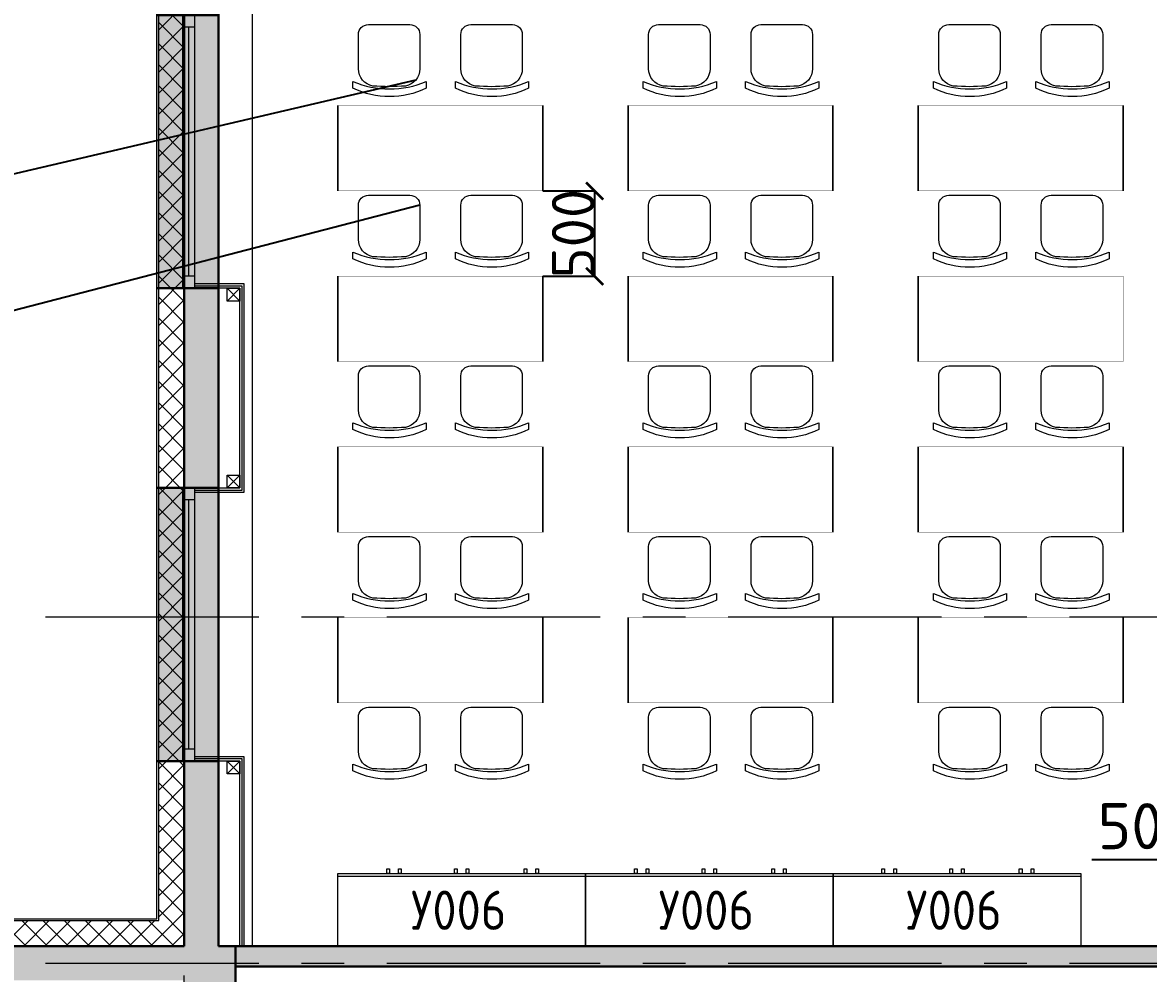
# Model space of a CAD drawing. Header units: millimetres. Extents: x -8417289 to 9420486, y 0 to 166066.
# Drawn here: x 63375 to 69971, y 64656 to 70228 of the extents above; entities that cross this region are included whole.
import ezdxf
from ezdxf import colors
from ezdxf.entities.mleader import LeaderData, LeaderLine
from ezdxf.math import Vec2, Vec3

# ---------------------------------------------------------------- set-up
doc = ezdxf.new("R2010")
doc.units = ezdxf.units.MM
doc.header["$MEASUREMENT"] = 0
doc.header["$PDMODE"] = 3
doc.header["$PDSIZE"] = -4
doc.linetypes.add('CENTER', pattern=[2, 1.25, -0.25, 0.25, -0.25])
doc.layers.get('0').update_dxf_attribs({"color": 250, "lineweight": 9})
doc.layers.get('Defpoints').update_dxf_attribs({"color": 6})
for name, color, linetype, lineweight in [('_0', 250, 'Continuous', 9), ('АР_Навесной фасад', 147, 'Continuous', 5), ('АР_Окна БЛОК', 250, 'Continuous', 13), ('АР_Оси', 195, 'Continuous', 9), ('АР_Перегородки газоблок', 165, 'Continuous', 30), ('АР_Перегородки газоблок_Штрих', 165, 'Continuous', 5), ('АР_Подоконники', 163, 'Continuous', 9), ('АР_Сущ Несущая стена', 216, 'Continuous', 30), ('АР_Утеплитель', 250, 'Continuous', 9), ('АР_Штриховка монолит', 250, 'Continuous', 9), ('ТХ_мебель передв', 250, 'Continuous', 13)]:
    doc.layers.add(name, color=color, linetype=linetype, lineweight=lineweight)
for name, color, linetype in [('ТХ_мебель передв_поз', 251, 'Continuous'), ('ТХ_привязки ЭО', 96, 'Continuous'), ('ТХ_привязки_ВК', 174, 'Continuous'), ('ТХ_привязки_СС', 3, 'Continuous'), ('ТХ_привязки_ЭО', 96, 'Continuous'), ('ТХ_размеры', 240, 'Continuous')]:
    doc.layers.add(name, color=color, linetype=linetype)
doc.styles.add('ISOCPEUR', font='isocpeur.TTF')
doc.styles.add('ISOCPEUR_1', font='isocpeur.TTF', dxfattribs={"width": 0.9, "height": 250})
doc.dimstyles.new('R_100', dxfattribs={"dimtxt": 270, "dimasz": 120, "dimexe": 100, "dimexo": 0, "dimgap": 60, "dimtad": 1, "dimdec": 0, "dimrnd": 50, "dimzin": 0, "dimdsep": 46, "dimtxsty": 'ISOCPEUR', "dimblk": 'ARCHTICK', "dimcen": 0, "dimdle": 100, "dimclrd": 256, "dimclre": 256, "dimclrt": 256, "dimadec": 0, "dimazin": 0, "dimtfac": 2, "dimtdec": 0, "dimtofl": 0, "dimtmove": 1, "dimatfit": 3, "dimfxl": 1, "dimtvp": 3, "dimtolj": 1, "dimtzin": 0, "dimarcsym": 0})
doc.dimstyles.new('Копия SPDS', dxfattribs={"dimtxt": 250, "dimasz": 100, "dimexe": 0.5, "dimexo": 0.625, "dimtad": 1, "dimdec": 0, "dimrnd": 10, "dimtxsty": 'ISOCPEUR', "dimblk": 'ARCHTICK', "dimcen": 2.5, "dimdle": 0.5, "dimclrd": 256, "dimclre": 256, "dimclrt": 256, "dimadec": 0, "dimazin": 2, "dimtfac": 0.75, "dimtdec": 0, "dimtmove": 1, "dimatfit": 3, "dimfxl": 1, "dimtolj": 1, "dimarcsym": 1})

# ---------------------------------------------------------------- blocks, each defined once
blk = doc.blocks.new('*U362')
at = {"true_color": 0xffffff}
h = blk.add_hatch(color=7, dxfattribs=at)
h.dxf.hatch_style = 1
h.paths.add_polyline_path([(-1600, 140), (0, 140), (0, -220), (-1600, -220)])
at = {"lineweight": 30}
for p, q in [((-1600, 140), (-1600, -220)), ((0, 140), (0, -220))]:
    blk.add_line(p, q, dxfattribs=at)
for p, q in [((-1600, 140), (0, 140)), ((-1600, 140), (-1600, 140)), ((-1600, 140), (-1600, 140)), ((0, 140), (0, 140)), ((0, 140), (0, 140)), ((-1600, 0), (0, 0)), ((-1530, 0), (-1530, -70)), ((-1530, -35), (-70, -35)), ((-70, 0), (-70, -70)), ((-1600, -70), (0, -70)), ((0, -220), (-1600, -220))]:
    blk.add_line(p, q)
blk = doc.blocks.new('A$Ce02d65bd')
at = {"ltscale": 100}
for points in [[(0, 0), (0, 75), (75, 75), (75, 0), (0, 0)], [(0, 0), (75, 75)], [(0, 75), (75, 0)]]:
    blk.add_lwpolyline(points, dxfattribs=at)
blk = doc.blocks.new('тумба под доской')
for points in [[(-1450.6, -426.2), (0, -426.2), (0, 0), (-1450.6, 0)], [(-1164.7, -452.7), (-1148.9, -452.7), (-1148.9, -426.2), (-1164.7, -426.2)], [(-1095.9, -452.7), (-1080, -452.7), (-1080, -426.2), (-1095.9, -426.2)], [(-767.7, -452.7), (-751.8, -452.7), (-751.8, -426.2), (-767.7, -426.2)], [(-698.8, -452.7), (-683, -452.7), (-683, -426.2), (-698.8, -426.2)], [(-360, -452.7), (-344.1, -452.7), (-344.1, -426.2), (-360, -426.2)], [(-291.2, -452.7), (-275.3, -452.7), (-275.3, -426.2), (-291.2, -426.2)]]:
    blk.add_lwpolyline(points, close=True)
blk.add_lwpolyline([(-1450.6, -410.3), (0, -410.3)])
blk = doc.blocks.new('У018')
at = {"layer": 'ТХ_мебель передв', "ltscale": 100, "const_width": 2}
blk.add_lwpolyline([(94750.1, 82280.2), (95250.1, 82280.2), (95250.1, 81080.2), (94750.1, 81080.2)], close=True, dxfattribs=at)
blk = doc.blocks.new('_ArchTick')
at = {"color": 0, "linetype": 'ByBlock', "const_width": 0.15}
blk.add_lwpolyline([(-0.5, -0.5), (0.5, 0.5)], dxfattribs=at)
blk = doc.blocks.new('*D2600')
at = {"layer": 'Defpoints', "color": 0, "lineweight": 13, "transparency": 16777216}
for p in [(66422.5, 69240.8), (66726.7, 69240.8), (66422.5, 68740.8)]:
    blk.add_point(p, dxfattribs=at)
at = {"layer": 'ТХ_размеры', "lineweight": -2, "transparency": 16777216}
for p, q in [((66423.1, 69240.8), (66727.2, 69240.8)), ((66726.7, 68740.3), (66726.7, 69241.3)), ((66423.1, 68740.8), (66727.2, 68740.8))]:
    blk.add_line(p, q, dxfattribs=at)
at = {"layer": 'ТХ_размеры', "lineweight": -2, "transparency": 16777216, "xscale": 100, "yscale": 100, "zscale": 100}
for p, rotation in [((66726.7, 69240.8), 90), ((66726.7, 68740.8), 270)]:
    blk.add_blockref('_ArchTick', p, dxfattribs=dict(at, rotation=rotation))
at = {"layer": 'ТХ_размеры', "transparency": 16777216, "insert": (66601, 68990.8), "char_height": 250, "attachment_point": 5, "rotation": 90, "style": 'ISOCPEUR'}
blk.add_mtext('\\A1;500', dxfattribs=at)
blk = doc.blocks.new('Стул парты')
for points in [[(-95.3, -360, -0.36493), (-180, -259.4), (-180, -58.2, -0.414078), (-121.8, 0), (121.8, 0, -0.414078), (180, -58.2), (180, -259.4, -0.36493), (95.3, -360, -0.041656)], [(-211.8, -333.5, 0.203875), (217.1, -333.5), (217.1, -373.5, -0.227009), (-211.8, -373.5)]]:
    blk.add_lwpolyline(points, format="xyb", close=True)
blk = doc.blocks.new('_None')
blk = doc.blocks.new('_Dot')
at = {"color": 0, "linetype": 'ByBlock', "lineweight": -2}
blk.add_line((-0.5, 0), (-1, 0), dxfattribs=at)
at = {"color": 0, "linetype": 'ByBlock', "const_width": 0.5}
blk.add_lwpolyline([(-0.25, 0, 1), (0.25, 0, 1)], format="xyb", close=True, dxfattribs=at)
blk = doc.blocks.new('*D3150')
at = {"layer": 'Defpoints', "color": 0, "linetype": 'ByBlock', "lineweight": 13, "ltscale": 500, "transparency": 16777216}
for p in [(70422.5, 65324), (70897.5, 65300.5), (70422.5, 65048.5)]:
    blk.add_point(p, dxfattribs=at)
at = {"layer": 'ТХ_привязки_ЭО', "linetype": 'ByBlock', "lineweight": -2, "ltscale": 500, "transparency": 16777216}
for p, q in [((70422.5, 65048.5), (70422.5, 65424)), ((70897.5, 65300.5), (70897.5, 65424)), ((69640, 65324), (70422.5, 65324)), ((70997.5, 65324), (70322.5, 65324))]:
    blk.add_line(p, q, dxfattribs=at)
at = {"layer": 'ТХ_привязки_ЭО', "linetype": 'ByBlock', "lineweight": -2, "ltscale": 500, "transparency": 16777216, "xscale": 120, "yscale": 120, "zscale": 120, "rotation": 180}
blk.add_blockref('_ArchTick', (70422.5, 65324), dxfattribs=at)
at = {"layer": 'ТХ_привязки_ЭО', "linetype": 'ByBlock', "lineweight": -2, "ltscale": 500, "transparency": 16777216, "xscale": 120, "yscale": 120, "zscale": 120}
blk.add_blockref('_ArchTick', (70897.5, 65324), dxfattribs=at)
at = {"layer": 'ТХ_привязки_ЭО', "linetype": 'ByBlock', "lineweight": 13, "ltscale": 500, "transparency": 16777216, "insert": (69956.5, 65519), "char_height": 270, "attachment_point": 5, "style": 'ISOCPEUR'}
blk.add_mtext('\\A1;500', dxfattribs=at)

msp = doc.modelspace()

# ---------------------------------------------------------------- hatches: boundary and pattern name
at = {"layer": 'АР_Перегородки газоблок_Штрих', "ltscale": 100}
h = msp.add_hatch(dxfattribs=at)
h.set_pattern_fill('AR-CONC', color=256, scale=30)
h.set_pattern_definition([(50, (0, 0), (215.17805, -18.82564), [22.5, -247.5]), (355, (0, 0), (-41.6254, 225.65764), [18, -198]), (100.45144, (17.93, -1.57), (173.55265, 206.832), [19.12206, -210.34263]), (46.1842, (0, 60), (320.1724, -49.6558), [33.75, -371.25]), (96.63564, (26.68, 55.86), (280.3986, 292.2356), [28.6831, -315.5141]), (351.18416, (0, 60), (280.3986, 292.2356), [27, -297]), (21, (30, 45), (179.0721, -120.78567), [22.5, -247.5]), (326, (30, 45), (72.9946, 217.545), [18, -198]), (71.45144, (44.92, 34.93), (252.0667, 96.75935), [19.12206, -210.34263]), (37.5, (0, 0), (3.647957, 99.868156), [0, -195.6, 0, -201, 0, -198.75]), (7.5, (0, 0), (78.92086, 118.32351), [0, -114.6, 0, -191.1, 0, -75.75]), (327.5, (-66.9, 0), (160.14673, -6.76646), [0, -75, 0, -234, 0, -310.5]), (317.5, (-96.9, 0), (174.95585, 30.0315), [0, -97.5, 0, -155.4, 0, -220.5])])
h.paths.add_polyline_path([(70897.8, 64815.7), (64622.5, 64815.7), (64622.5, 64695.7), (70897.5, 64696.5), (70897.1, 64695.7)])
at = {"layer": 'АР_Утеплитель', "ltscale": 100}
h = msp.add_hatch(dxfattribs=at)
h.set_pattern_fill('ANSI37', color=256, scale=700)
h.set_pattern_definition([(45, (-887024.17, 104359.21), (-61.871843, 61.871843), []), (135, (-887024.17, 104359.21), (-61.871843, -61.871843), [])])
h.paths.add_polyline_path([(57972.4, 64815.7), (64322.5, 64815.7), (64322.5, 82045.7), (57322.3, 82045.7), (57322.3, 83765.7), (57172.3, 83765.7), (57172.3, 81895.7), (64172.5, 81895.7), (64172.5, 64965.7), (57822.4, 64965.7), (57822.5, 54955.7), (71222.5, 54955.7), (71222.5, 61305.7), (79342.5, 61305.7), (79342.5, 66495.7), (87609.8, 66495.7), (87609.8, 66245.7), (87759.8, 66245.7), (87759.8, 66645.7), (79192.5, 66645.7), (79192.5, 61455.7), (71072.5, 61455.7), (71072.5, 55105.7), (57972.5, 55105.7)])
at = {"layer": 'АР_Штриховка монолит', "ltscale": 100}
h = msp.add_hatch(dxfattribs=at)
h.set_pattern_fill('ANSI35', color=256, scale=500)
h.paths.add_polyline_path([(64522.4, 82485.7), (64322.4, 82485.7), (64322.4, 64815.7), (57972.5, 64815.7), (57972.5, 64615.7), (58172.5, 64615.7), (64322.5, 64615.7), (64322.5, 63461.7), (64622.5, 63461.7), (64622.5, 64815.7), (64522.5, 64815.7)])

# ---------------------------------------------------------------- linework, layer by layer
for points in [[(64336.9, 67500.7), (64648.2, 67500.7), (64648.2, 68670.7), (64270.4, 68670.7)], [(64382.5, 67475.7), (64673.2, 67475.7), (64673.2, 68695.7), (64382.5, 68695.7)], [(64382.5, 67488.2), (64660.7, 67488.2), (64660.7, 68683.2), (64382.5, 68683.2)], [(64648.2, 64815.7), (64648.2, 65900.7), (64270.3, 65900.7)], [(64673.2, 64815.7), (64673.2, 65925.7), (64382.5, 65925.7)], [(64660.7, 64815.7), (64660.7, 65913.2), (64382.5, 65913.2)]]:
    msp.add_lwpolyline(points)
at = {"layer": 'АР_Навесной фасад', "ltscale": 100}
for p, q in [((64162.5, 64975.7), (64162.5, 81885.7)), ((64172.5, 64965.7), (64172.5, 81895.7)), ((57812.1, 64975.7), (64162.5, 64975.7)), ((57822.1, 64965.7), (64172.5, 64965.7))]:
    msp.add_line(p, q, dxfattribs=at)
at = {"layer": 'АР_Оси', "linetype": 'CENTER', "ltscale": 1000}
for p, q in [((64322.5, 53394.4), (64322.5, 87278.3)), ((45508.7, 66745.7), (129105.9, 66745.7)), ((45508.7, 64715.7), (129105.9, 64715.7))]:
    msp.add_line(p, q, dxfattribs=at)
at = {"layer": 'АР_Перегородки газоблок', "ltscale": 100}
for points in [[(64622.5, 64815.7), (70897.5, 64815.7)], [(64622.5, 64695.7), (70897.5, 64695.7)]]:
    msp.add_lwpolyline(points, dxfattribs=at)
at = {"layer": 'АР_Подоконники', "ltscale": 100}
msp.add_line((64722.5, 64815.7), (64722.5, 73140.7), dxfattribs=at)
at = {"layer": 'АР_Сущ Несущая стена', "ltscale": 100}
for p, q in [((64322.5, 64815.7), (64322.5, 82685.7)), ((64522.5, 64815.7), (64522.5, 82485.7)), ((57972.5, 64815.7), (64322.5, 64815.7)), ((64522.5, 64815.7), (64622.5, 64815.7)), ((64622.5, 64815.7), (64622.5, 63461.7))]:
    msp.add_line(p, q, dxfattribs=at)
at = {"layer": 'ТХ_мебель передв'}
for p, q in [((65222.5, 69740.8), (65222.5, 69240.8)), ((65222.5, 69740.8), (65222.5, 69240.8)), ((65222.5, 69240.8), (65222.5, 69740.8)), ((66422.5, 69240.8), (66422.5, 69740.8)), ((66422.5, 69240.8), (66422.5, 69740.8)), ((66422.5, 69740.8), (66422.5, 69240.8)), ((66922.5, 69740.8), (66922.5, 69240.8)), ((66922.5, 69740.8), (66922.5, 69240.8)), ((66922.5, 69240.8), (66922.5, 69740.8)), ((68122.5, 69240.8), (68122.5, 69740.8)), ((68122.5, 69240.8), (68122.5, 69740.8)), ((68122.5, 69740.8), (68122.5, 69240.8)), ((68622.5, 69740.8), (68622.5, 69240.8)), ((68622.5, 69740.8), (68622.5, 69240.8)), ((68622.5, 69240.8), (68622.5, 69740.8)), ((69822.5, 69240.8), (69822.5, 69740.8)), ((69822.5, 69240.8), (69822.5, 69740.8)), ((69822.5, 69740.8), (69822.5, 69240.8)), ((65222.5, 68740.8), (65222.5, 68240.8)), ((65222.5, 68740.8), (65222.5, 68240.8)), ((65222.5, 68240.8), (65222.5, 68740.8)), ((66422.5, 68240.8), (66422.5, 68740.8)), ((66422.5, 68240.8), (66422.5, 68740.8)), ((66422.5, 68740.8), (66422.5, 68240.8)), ((66922.5, 68740.8), (66922.5, 68240.8)), ((66922.5, 68740.8), (66922.5, 68240.8)), ((66922.5, 68240.8), (66922.5, 68740.8)), ((68122.5, 68240.8), (68122.5, 68740.8)), ((68122.5, 68240.8), (68122.5, 68740.8)), ((68122.5, 68740.8), (68122.5, 68240.8)), ((68622.5, 68740.8), (68622.5, 68240.8)), ((68622.5, 68740.8), (68622.5, 68240.8)), ((68622.5, 68240.8), (68622.5, 68740.8)), ((65222.5, 67740.8), (65222.5, 67240.8)), ((65222.5, 67740.8), (65222.5, 67240.8)), ((65222.5, 67240.8), (65222.5, 67740.8)), ((66422.5, 67240.8), (66422.5, 67740.8)), ((66422.5, 67240.8), (66422.5, 67740.8)), ((66422.5, 67740.8), (66422.5, 67240.8)), ((66922.5, 67740.8), (66922.5, 67240.8)), ((66922.5, 67740.8), (66922.5, 67240.8)), ((66922.5, 67240.8), (66922.5, 67740.8)), ((68122.5, 67240.8), (68122.5, 67740.8)), ((68122.5, 67240.8), (68122.5, 67740.8)), ((68122.5, 67740.8), (68122.5, 67240.8)), ((68622.5, 67740.8), (68622.5, 67240.8)), ((68622.5, 67740.8), (68622.5, 67240.8)), ((68622.5, 67240.8), (68622.5, 67740.8)), ((69822.5, 67240.8), (69822.5, 67740.8)), ((69822.5, 67240.8), (69822.5, 67740.8)), ((69822.5, 67740.8), (69822.5, 67240.8)), ((65222.5, 66740.8), (65222.5, 66240.8)), ((65222.5, 66740.8), (65222.5, 66240.8)), ((65222.5, 66240.8), (65222.5, 66740.8)), ((66422.5, 66240.8), (66422.5, 66740.8)), ((66422.5, 66240.8), (66422.5, 66740.8)), ((66422.5, 66740.8), (66422.5, 66240.8)), ((66922.5, 66740.8), (66922.5, 66240.8)), ((66922.5, 66740.8), (66922.5, 66240.8)), ((66922.5, 66240.8), (66922.5, 66740.8)), ((68122.5, 66240.8), (68122.5, 66740.8)), ((68122.5, 66240.8), (68122.5, 66740.8)), ((68122.5, 66740.8), (68122.5, 66240.8)), ((68622.5, 66740.8), (68622.5, 66240.8)), ((68622.5, 66740.8), (68622.5, 66240.8)), ((68622.5, 66240.8), (68622.5, 66740.8)), ((69822.5, 66240.8), (69822.5, 66740.8)), ((69822.5, 66240.8), (69822.5, 66740.8)), ((69822.5, 66740.8), (69822.5, 66240.8))]:
    msp.add_line(p, q, dxfattribs=at)

# ---------------------------------------------------------------- block references
at = {"layer": '_0', "color": 1, "lineweight": -3, "ltscale": 500, "rotation": 90}
for p in [(64648.2, 68595.7), (64648.2, 67500.7), (64648.2, 65825.7)]:
    msp.add_blockref('A$Ce02d65bd', p, dxfattribs=at)
at = {"layer": 'АР_Окна БЛОК', "rotation": 270}
for p in [(64382.5, 68670.7), (64382.5, 65900.7)]:
    msp.add_blockref('*U362', p, dxfattribs=at)
at = {"layer": 'ТХ_мебель передв'}
for p in [(65522.5, 70215.8), (66122.5, 70215.8), (67222.5, 70215.8), (67822.5, 70215.8), (68922.5, 70215.8), (69522.5, 70215.8), (65522.5, 69215.8), (66122.5, 69215.8), (67222.5, 69215.8), (67822.5, 69215.8), (68922.5, 69215.8), (69522.5, 69215.8), (65522.5, 68215.8), (66122.5, 68215.8), (67222.5, 68215.8), (67822.5, 68215.8), (68922.5, 68215.8), (69522.5, 68215.8), (65522.5, 67215.8), (66122.5, 67215.8), (67222.5, 67215.8), (67822.5, 67215.8), (68922.5, 67215.8), (69522.5, 67215.8), (65522.5, 66215.8), (66122.5, 66215.8), (67222.5, 66215.8), (67822.5, 66215.8), (68922.5, 66215.8), (69522.5, 66215.8)]:
    msp.add_blockref('Стул парты', p, dxfattribs=at)
at = {"layer": 'ТХ_мебель передв', "rotation": 90.0000000000084}
for p in [(147502.7, -25509.2), (149202.7, -25509.2), (150902.7, -25509.2), (147502.7, -26509.2), (149202.7, -26509.2), (150902.7, -26509.2), (147502.7, -27509.2), (149202.7, -27509.2), (150902.7, -27509.2), (147502.7, -28509.2), (149202.7, -28509.2), (150902.7, -28509.2)]:
    msp.add_blockref('У018', p, dxfattribs=at)
at = {"layer": 'ТХ_мебель передв', "xscale": -1, "rotation": 180}
for p in [(66673.1, 64815.6), (68123.7, 64815.6), (69574.3, 64815.6)]:
    msp.add_blockref('тумба под доской', p, dxfattribs=at)

# ---------------------------------------------------------------- texts
at = {"layer": 'ТХ_мебель передв_поз', "style": 'ISOCPEUR_1', "width": 0.9}
for p in [(65650, 64911.3), (67100.6, 64911.3), (68551.2, 64911.3)]:
    msp.add_text('У006', height=230, dxfattribs=at).set_placement(p)

# ---------------------------------------------------------------- dimensions: what is measured, and where the dimension line sits
at = {"layer": 'ТХ_привязки_ЭО', "linetype": 'ByBlock', "lineweight": 13, "ltscale": 500}
dim = msp.add_linear_dim(base=(70422.5, 65324), p1=(70897.5, 65300.5), p2=(70422.5, 65048.5), dimstyle='R_100', override={"dimpost": '\\X'}, dxfattribs=at)
dim.commit()
dim.dimension.update_dxf_attribs({"geometry": '*D3150', "text_midpoint": (69956.5, 65332.2), "dimtype": 160})
at = {"layer": 'ТХ_размеры'}
dim = msp.add_linear_dim(base=(66726.7, 69240.8), p1=(66422.5, 68740.8), p2=(66422.5, 69240.8), angle=90, dimstyle='Копия SPDS', dxfattribs=at)
dim.commit()
dim.dimension.update_dxf_attribs({"geometry": '*D2600', "text_midpoint": (66601, 68990.8)})

# ---------------------------------------------------------------- leaders
at = {"layer": 'ТХ_привязки ЭО'}
ml = msp.add_multileader_mtext('Standard', dxfattribs=at)
ml.set_content('\\A1;{\\fArial|b0|i0|c204|p34;Комментарии по подводимым коммуникациям - см. пом. 3\\fArial|b0|i0|c0|p34;07}', color=256, style='ISOCPEUR')
ml.set_leader_properties()
ml.set_arrow_properties(name='NONE')
ml.build(insert=Vec2(0, 0))
ml.multileader.update_dxf_attribs({"text_left_attachment_type": 6, "text_right_attachment_type": 6, "dogleg_length": 0.36})
ctx = ml.context
ctx.base_point, ctx.char_height, ctx.plane_origin = Vec3(56109.5, 69207.5), 200, Vec3(44301.6, 51541.8)
ctx.left_attachment, ctx.right_attachment = 6, 6
notes = []
notes.append((ctx, [(1, (1, 1, 0), (62754.4, 69207.5), (-1, 0), 0.36, [(1, [(65678.4, 69890.7)], 0, [])])]))
ctx.mtext.insert, ctx.mtext.width, ctx.mtext.flow_direction = Vec3(56111.5, 69447.5), 7036.07, 5
at = {"layer": 'ТХ_привязки_ВК'}
ml = msp.add_multileader_mtext('Standard', dxfattribs=at)
ml.set_content('\\A1;\\pxql,t3;{\\fArial|b0|i0|c204|p34;В\\A0;ентили подвода хол. и гор. воды dy-15, \\fArial|b0|i0|c0|p34;h-\\fArial|b0|i0|c204|p34;5\\fArial|b0|i0|c0|p34;00\\fArial|b0|i0|c204|p34;мм\\fArial|b0|i0|c0|p34; \\fArial|b0|i0|c204|p34;от УЧП, \\P\\ptz;Выпуск - канализация dy-50, \\fArial|b0|i0|c0|p34;h-\\fArial|b0|i0|c204|p34;450мм\\fArial|b0|i0|c0|p34; \\fArial|b0|i0|c204|p34;от УЧП\\P\\pt3;\\A1;-высота установки 800мм от УЧП \\P\\ptz;\\A0;для подкл. раковины (поз. У007)}', color=256, style='ISOCPEUR')
ml.set_leader_properties()
ml.set_arrow_properties(name='DOT')
ml.build(insert=Vec2(0, 0))
ml.multileader.update_dxf_attribs({"text_left_attachment_type": 6, "text_right_attachment_type": 6, "dogleg_length": 0.36, "arrow_head_size": 100})
ctx = ml.context
ctx.base_point, ctx.char_height, ctx.arrow_head_size, ctx.plane_origin = Vec3(50781.5, 66969.2), 200, 100, Vec3(63085.4, 54531.8)
ctx.left_attachment, ctx.right_attachment = 6, 6
notes.append((ctx, [(1, (1, 1, 0), (57205.9, 66969.2), (-1, 0), 0.36, [(1, [(64314.3, 63813.5)], 0, [])])]))
ctx.mtext.insert, ctx.mtext.width, ctx.mtext.defined_height, ctx.mtext.flow_direction = Vec3(50783.5, 67228), 6548.041, 1825, 5
at = {"layer": 'ТХ_привязки_СС'}
ml = msp.add_multileader_mtext('Standard', dxfattribs=at)
ml.set_content('\\A1;{\\fArial|b0|i0|c204|p34;Комментарии по подводимым коммуникациям - см. пом. 3\\fArial|b0|i0|c0|p34;07}', color=256, style='ISOCPEUR')
ml.set_leader_properties()
ml.set_arrow_properties(name='NONE')
ml.build(insert=Vec2(0, 0))
ml.multileader.update_dxf_attribs({"text_left_attachment_type": 6, "text_right_attachment_type": 6, "dogleg_length": 0.36})
ctx = ml.context
ctx.base_point, ctx.char_height, ctx.plane_origin = Vec3(56121.5, 68396), 200, Vec3(55084.1, 43782.2)
ctx.left_attachment, ctx.right_attachment = 6, 6
notes.append((ctx, [(1, (1, 1, 0), (62766.4, 68396), (-1, 0), 0.36, [(3, [(65702.5, 69157.6)], 0, [])])]))
ctx.mtext.insert, ctx.mtext.width, ctx.mtext.defined_height, ctx.mtext.flow_direction = Vec3(56123.5, 68636), 6688.327, 240, 5
for ctx, leaders in notes:
    for number, flags, end, landing, length, lines in leaders:
        leader = LeaderData()
        leader.index, (leader.has_last_leader_line, leader.has_dogleg_vector, leader.attachment_direction) = number, flags
        leader.last_leader_point, leader.dogleg_vector, leader.dogleg_length = Vec3(end), Vec3(landing), length
        for number, points, colour, breaks in lines:
            line = LeaderLine()
            line.index, line.vertices, line.color, line.breaks = number, Vec3.list(points), colors.encode_raw_color(colour), breaks
            leader.lines.append(line)
        ctx.leaders.append(leader)

doc.saveas('drawing.dxf')
